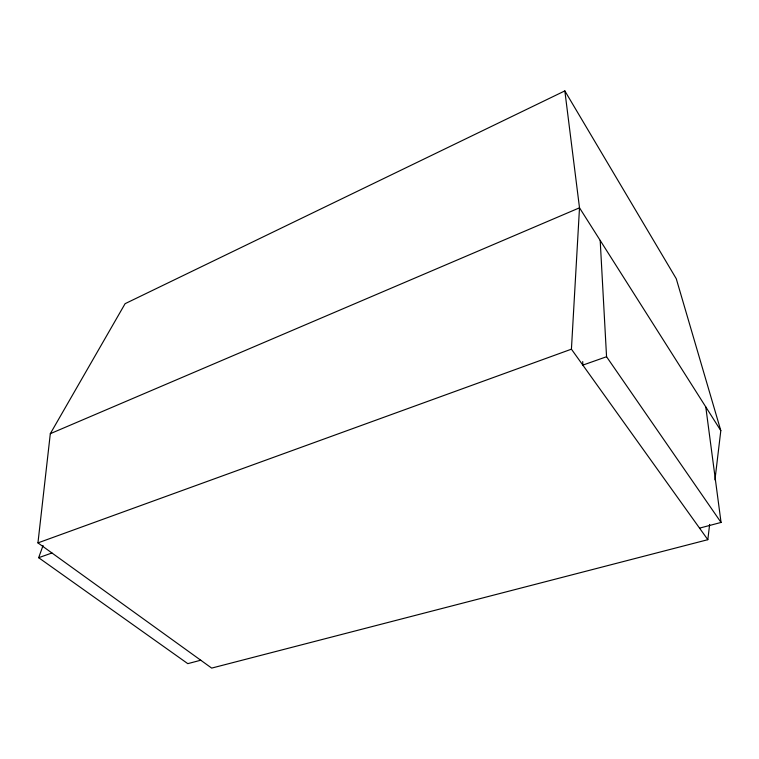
<?xml version="1.0" encoding="UTF-8"?>
<svg xmlns="http://www.w3.org/2000/svg" width="759" height="759" viewBox="0 0 759 759"><rect width="100%" height="100%" fill="white"/><g stroke="black" fill="none" stroke-linecap="round" stroke-linejoin="round"><path stroke-width="1.14" d="M707.824 539.687L571.423 349.178L579.506 207.814L564.838 90.9L125.102 303.676L50.312 433.683L37.95 542.894L211.676 668.1L707.824 539.687L709.637 524.441M714.95 479.878L720.813 430.628L676.26 278.714L564.838 90.9M200.746 660.226L187.796 663.651L38.662 557.704L43.064 545.474M50.312 433.683L579.506 207.814L720.813 430.628M37.95 542.894L571.423 349.178M38.662 557.704L51.963 552.988M600.189 240.423L606.555 356.73L582.836 365.117L582.722 361.569M699.551 528.131L721.05 522.439L705.775 406.928M606.555 356.73L721.05 522.439"/></g></svg>
